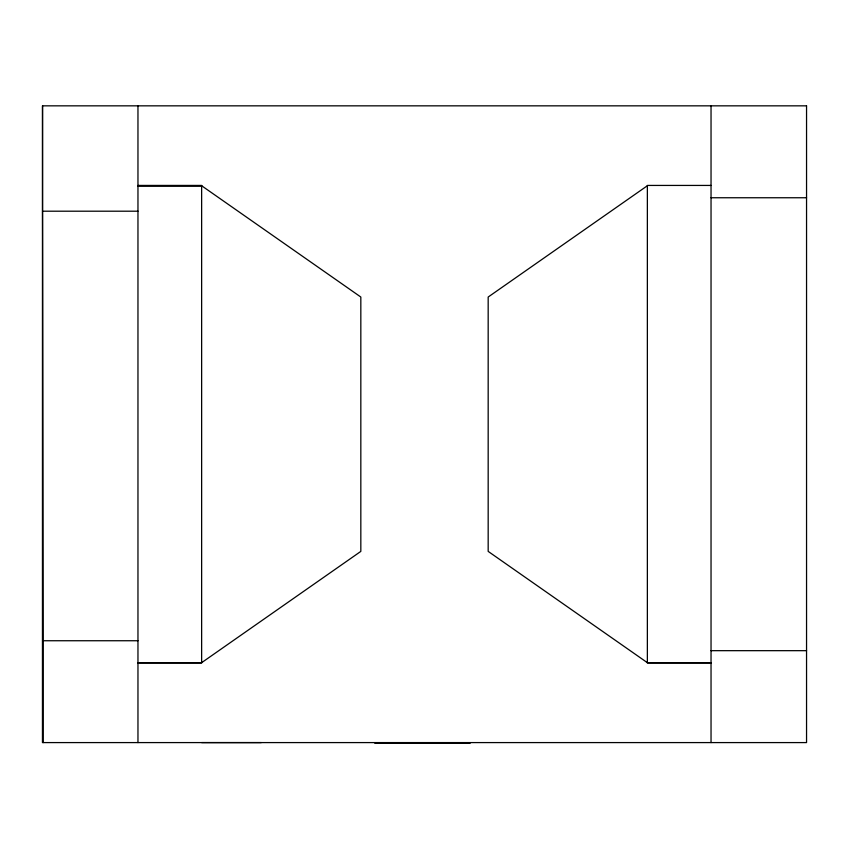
<?xml version="1.0" encoding="UTF-8"?>
<svg xmlns="http://www.w3.org/2000/svg" width="849" height="849" viewBox="0 0 849 849"><rect width="100%" height="100%" fill="white"/><g stroke="black" fill="none" stroke-linecap="round" stroke-linejoin="round"><path stroke-width="1.27" d="M647.363 185.751L488.175 297.033L488.175 551.394L647.363 662.676L711.038 662.676M137.963 185.432L201.638 185.432L201.638 662.995L137.963 662.995M711.038 185.432L647.363 185.432L647.363 662.995L711.038 662.995M137.963 185.751L201.638 185.751L360.825 297.033L360.825 551.394L201.638 662.676L137.963 662.676M137.963 185.835L201.638 185.835M711.038 197.753L806.55 197.753M42.599 105.838L42.599 211.199L137.963 211.199M42.599 211.199L43.214 640.74L137.963 640.74M711.038 650.674L806.55 650.674M201.638 742.588L261.28 742.588M374.727 743.162L470.24 743.162M711.038 105.838L711.038 742.588M137.963 105.838L137.963 742.588M43.214 640.74L43.214 742.588M806.55 105.838L42.45 105.838L42.45 742.588L806.55 742.588L806.55 105.838"/></g></svg>
